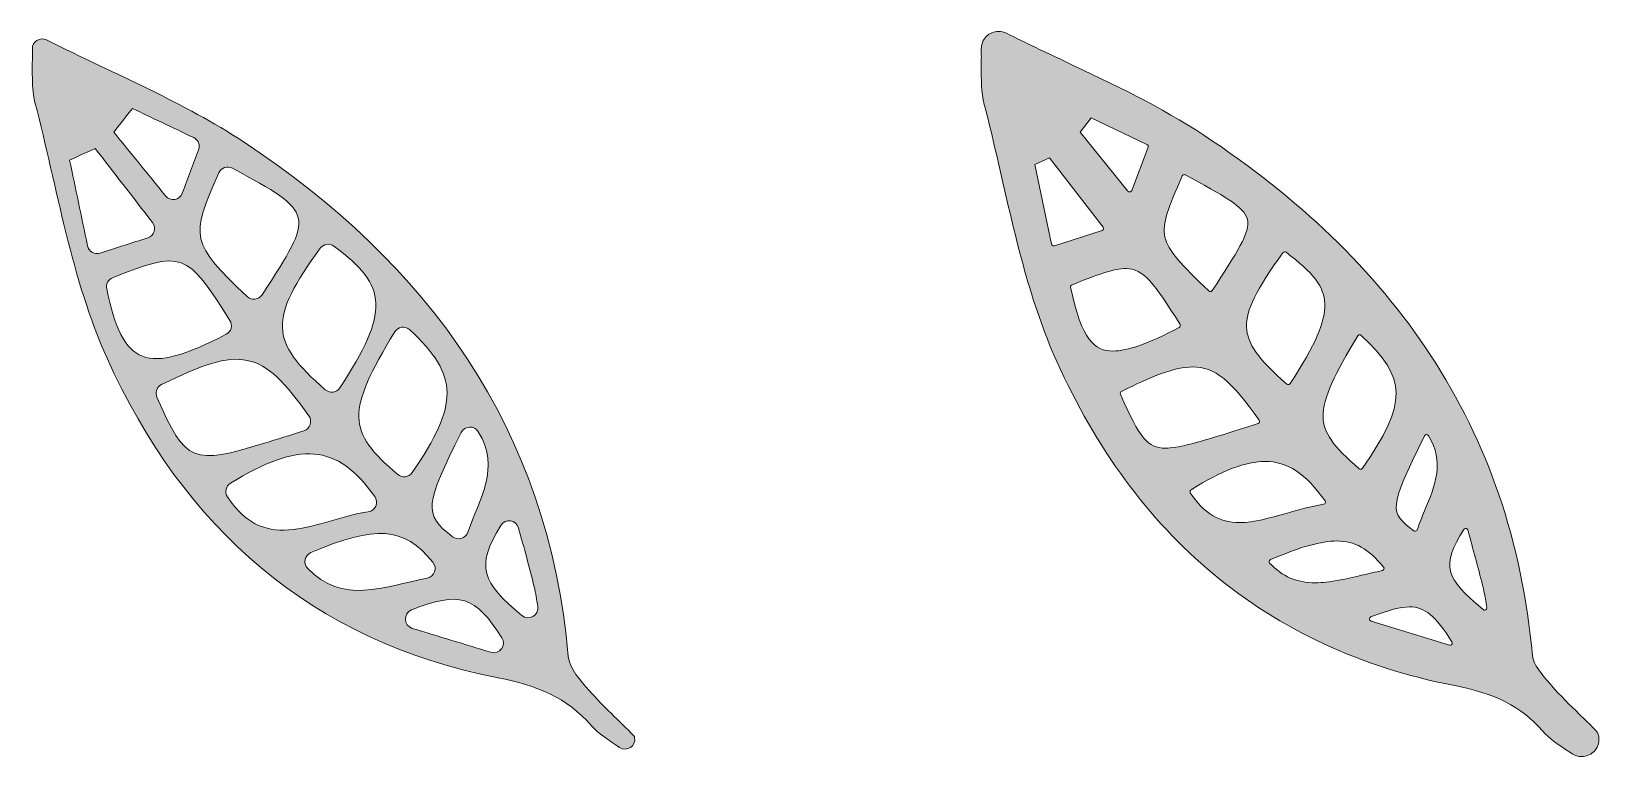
# Model space of a CAD drawing. Header units: inches. Extents: x 792 to 7891, y -1078 to 2748.
# Drawn here: x 2642 to 4707, y -1078 to -122 of the extents above; entities that cross this region are included whole.
import ezdxf

# ---------------------------------------------------------------- set-up
doc = ezdxf.new("R2010")
doc.units = ezdxf.units.IN
doc.header["$MEASUREMENT"] = 0
doc.layers.add('Layer 1', color=7, linetype='Continuous')

# ---------------------------------------------------------------- blocks, each defined once
blk = doc.blocks.new('block 4')
at = {"layer": 'Layer 1', "lineweight": 0}
for points, knots in [([(4706.1, -1050.8), (4705.5, -1047.8), (4704.4, -1045.3), (4702.5, -1043.4), (4695.2, -1035.9), (4687.7, -1028.6), (4680.4, -1021.5), (4668.1, -1009.6), (4655.5, -997.2), (4644.2, -984.3), (4644.2, -984.3), (4642, -981.8), (4642, -981.8), (4632.1, -970.5), (4619.8, -956.4), (4618.8, -944.8), (4612.3, -870.5), (4597.4, -799), (4574.6, -732.4), (4552.4, -667.9), (4522.2, -606.1), (4484.6, -548.8), (4448.3, -493.4), (4404.2, -440.6), (4353.5, -391.8), (4304.7, -344.8), (4248.4, -300.2), (4186.1, -259.1), (4129.6, -221.9), (4068.1, -192.7), (4002.8, -161.8), (3978, -150), (3952.2, -137.8), (3926.1, -124.8), (3922.9, -123.2), (3919.4, -122.4), (3915.9, -122.4), (3909.9, -122.4), (3903.9, -124.8), (3899.6, -129.2), (3895.3, -133.5), (3893, -139.3), (3893, -145.4), (3893.1, -152.5), (3893.1, -158.9), (3893, -165), (3892.9, -187), (3892.8, -202.8), (3896.9, -218.5), (3905.1, -249.9), (3912.5, -282.3), (3919.7, -313.6), (3938.4, -395.5), (3957.8, -480.1), (3992.4, -557), (4043.8, -671.5), (4113, -765.6), (4198, -836.6), (4286.6, -910.6), (4393.2, -960.1), (4514.6, -983.6), (4570, -994.3), (4604, -1011.7), (4632, -1043.6), (4641.5, -1054.3), (4653.2, -1062.1), (4668, -1071.8), (4668, -1071.8), (4671, -1073.8), (4671, -1073.8), (4674.8, -1076.3), (4679.1, -1077.6), (4683.6, -1077.6), (4690.3, -1077.6), (4697, -1074.5), (4701.3, -1069.3), (4705.6, -1064.1), (4707.3, -1057.4), (4706.1, -1050.8)], [0, 0, 0, 0, 1, 1, 1, 2, 2, 2, 3, 3, 3, 4, 4, 4, 5, 5, 5, 6, 6, 6, 7, 7, 7, 8, 8, 8, 9, 9, 9, 10, 10, 10, 11, 11, 11, 12, 12, 12, 13, 13, 13, 14, 14, 14, 15, 15, 15, 16, 16, 16, 17, 17, 17, 18, 18, 18, 19, 19, 19, 20, 20, 20, 21, 21, 21, 22, 22, 22, 23, 23, 23, 24, 24, 24, 25, 25, 25, 26, 26, 26, 26]), ([(4112.7, -274.9), (4112.7, -274.9), (4091.2, -332), (4091.2, -332), (4090.5, -333.7), (4088.9, -333.9), (4088.4, -333.9), (4087.6, -333.9), (4086.8, -333.5), (4086.2, -332.8), (4086.2, -332.8), (4023.1, -255), (4023.1, -255), (4023.1, -255), (4037.8, -236.3), (4037.8, -236.3), (4037.8, -236.3), (4111.2, -271.3), (4111.2, -271.3), (4112.6, -271.9), (4113.2, -273.5), (4112.7, -274.9)], [0, 0, 0, 0, 1, 1, 1, 2, 2, 2, 3, 3, 3, 4, 4, 4, 5, 5, 5, 6, 6, 6, 7, 7, 7, 7]), ([(3982.8, -288.9), (3982.8, -288.9), (4053.4, -380.3), (4053.4, -380.3), (4054.2, -381.4), (4054, -382.4), (4053.8, -382.9), (4053.7, -383.5), (4053.2, -384.4), (4052, -384.8), (4052, -384.8), (3989.3, -404.8), (3989.3, -404.8), (3989, -404.9), (3988.7, -405), (3988.4, -405), (3987.2, -405), (3985.9, -404.2), (3985.6, -402.7), (3985.6, -402.7), (3963.6, -297.7), (3963.6, -297.7), (3963.6, -297.7), (3982.8, -288.9), (3982.8, -288.9)], [0, 0, 0, 0, 1, 1, 1, 2, 2, 2, 3, 3, 3, 4, 4, 4, 5, 5, 5, 6, 6, 6, 7, 7, 7, 8, 8, 8, 8]), ([(4197.2, -463.8), (4196.4, -465), (4195.2, -465.1), (4194.8, -465.1), (4194.3, -465.1), (4193.5, -465), (4192.8, -464.3), (4156.6, -429.8), (4139, -411.5), (4134.9, -393.4), (4130.8, -375.6), (4139.1, -354.2), (4157.7, -312.8), (4158.3, -311.5), (4159.5, -311.1), (4160.3, -311.1), (4160.8, -311.1), (4161.3, -311.2), (4161.7, -311.4), (4211.7, -338.4), (4239.2, -353.3), (4243.4, -369.8), (4247.6, -386.6), (4229.7, -414), (4197.2, -463.8)], [0, 0, 0, 0, 1, 1, 1, 2, 2, 2, 3, 3, 3, 4, 4, 4, 5, 5, 5, 6, 6, 6, 7, 7, 7, 8, 8, 8, 8]), ([(4299.7, -586.3), (4298.9, -587.4), (4297.8, -587.6), (4297.3, -587.6), (4296.8, -587.6), (4296.1, -587.4), (4295.4, -586.9), (4257.5, -553.9), (4243.1, -533.6), (4242.4, -511.7), (4241.6, -489.4), (4254.6, -462.9), (4290.3, -414), (4291.1, -412.9), (4292.2, -412.8), (4292.6, -412.8), (4293.2, -412.8), (4293.8, -413), (4294.3, -413.4), (4330.2, -439.7), (4344.5, -458.7), (4345.5, -481.2), (4346.4, -504.5), (4333.2, -535), (4299.7, -586.3)], [0, 0, 0, 0, 1, 1, 1, 2, 2, 2, 3, 3, 3, 4, 4, 4, 5, 5, 5, 6, 6, 6, 7, 7, 7, 8, 8, 8, 8]), ([(4012.5, -456.2), (4045.2, -443.2), (4067.8, -434.7), (4083.6, -434.7), (4106.3, -434.7), (4120.4, -453.8), (4154.8, -508.4), (4155.4, -509.3), (4155.2, -510.2), (4155.1, -510.7), (4155, -511.2), (4154.6, -512), (4153.7, -512.5), (4112.4, -533.9), (4085.4, -543.4), (4066.3, -543.4), (4042.6, -543.4), (4025, -529.4), (4010.7, -459.4), (4010.5, -458.1), (4011.2, -456.8), (4012.5, -456.2)], [0, 0, 0, 0, 1, 1, 1, 2, 2, 2, 3, 3, 3, 4, 4, 4, 5, 5, 5, 6, 6, 6, 7, 7, 7, 7]), ([(4388.8, -523.4), (4389.6, -522.1), (4390.8, -522), (4391.3, -522), (4391.8, -522), (4392.6, -522.1), (4393.2, -522.8), (4454, -579), (4454.4, -611.7), (4395, -697.8), (4394.2, -698.9), (4393.1, -699), (4392.6, -699), (4392.1, -699), (4391.4, -698.9), (4390.7, -698.4), (4356, -668.8), (4343.5, -650.9), (4343.1, -630), (4342.6, -605.2), (4359.5, -572.1), (4388.8, -523.4)], [0, 0, 0, 0, 1, 1, 1, 2, 2, 2, 3, 3, 3, 4, 4, 4, 5, 5, 5, 6, 6, 6, 7, 7, 7, 7]), ([(4077.7, -596.5), (4116.7, -577.2), (4147.6, -564.3), (4171.7, -564.3), (4200.2, -564.3), (4222.2, -582), (4259.1, -634.5), (4259.8, -635.6), (4259.6, -636.6), (4259.5, -637.1), (4259.3, -637.6), (4258.8, -638.5), (4257.6, -638.9), (4257.6, -638.9), (4249.7, -641.5), (4249.7, -641.5), (4233.8, -646.6), (4220, -651), (4205.9, -655.3), (4190.9, -659.8), (4177.4, -663.8), (4165.6, -666.7), (4153.7, -669.5), (4143.6, -671.3), (4135.4, -671.3), (4112.2, -671.3), (4101.7, -658.7), (4076.3, -600.2), (4075.7, -598.8), (4076.3, -597.2), (4077.7, -596.5)], [0, 0, 0, 0, 1, 1, 1, 2, 2, 2, 3, 3, 3, 4, 4, 4, 5, 5, 5, 6, 6, 6, 7, 7, 7, 8, 8, 8, 9, 9, 9, 10, 10, 10, 10]), ([(4467, -778.8), (4466.7, -779.5), (4466.3, -780), (4465.8, -780.3), (4465.3, -780.6), (4464.7, -780.7), (4464.2, -780.7), (4463.6, -780.7), (4463.1, -780.5), (4462.5, -780.1), (4431.3, -755.8), (4428, -753.3), (4476.8, -655.1), (4477.5, -653.7), (4478.7, -653.5), (4479.4, -653.5), (4480.1, -653.5), (4481.1, -653.8), (4481.9, -654.9), (4503.4, -689.5), (4491, -719.3), (4476.8, -753.9), (4473.4, -761.9), (4470, -770.3), (4467, -778.8)], [0, 0, 0, 0, 1, 1, 1, 2, 2, 2, 3, 3, 3, 4, 4, 4, 5, 5, 5, 6, 6, 6, 7, 7, 7, 8, 8, 8, 8]), ([(4167.9, -727.9), (4168, -727.5), (4168.3, -726.6), (4169.3, -726.1), (4210.5, -700.6), (4241.5, -688.8), (4266.8, -688.8), (4296.1, -688.8), (4320.5, -704.8), (4345.7, -740.9), (4346.5, -742), (4346.2, -743.1), (4346, -743.6), (4345.7, -744.3), (4345.1, -745.1), (4343.9, -745.3), (4327, -747.8), (4310.4, -752.6), (4294.4, -757.2), (4272.7, -763.4), (4252.3, -769.3), (4233.2, -769.3), (4206.2, -769.3), (4186.2, -757.2), (4168.3, -730), (4167.8, -729.2), (4167.8, -728.5), (4167.9, -727.9)], [0, 0, 0, 0, 1, 1, 1, 2, 2, 2, 3, 3, 3, 4, 4, 4, 5, 5, 5, 6, 6, 6, 7, 7, 7, 8, 8, 8, 9, 9, 9, 9]), ([(4558.2, -883.6), (4557.6, -884.2), (4556.7, -884.7), (4555.8, -884.7), (4555.2, -884.7), (4554.7, -884.4), (4554.1, -884), (4502.9, -842), (4499, -826.2), (4528.5, -778.4), (4528.7, -778.1), (4529.3, -777), (4530.9, -777), (4531.5, -777), (4533.1, -777.2), (4533.7, -779.1), (4533.7, -779.1), (4535, -784), (4535, -784), (4541.9, -808.9), (4548.4, -832.4), (4554.2, -856.3), (4556.3, -864.9), (4557.7, -873.8), (4558.8, -881.3), (4558.9, -882.2), (4558.7, -883), (4558.2, -883.6)], [0, 0, 0, 0, 1, 1, 1, 2, 2, 2, 3, 3, 3, 4, 4, 4, 5, 5, 5, 6, 6, 6, 7, 7, 7, 8, 8, 8, 9, 9, 9, 9]), ([(4272, -820.2), (4272.1, -819.6), (4272.5, -818.6), (4273.7, -818.1), (4314.6, -800.9), (4340.8, -793.6), (4361.4, -793.6), (4384.9, -793.6), (4402.7, -803.6), (4422.9, -828), (4423.7, -829), (4423.6, -830), (4423.3, -830.7), (4423.1, -831.3), (4422.6, -832.3), (4421.2, -832.6), (4411.8, -834.4), (4402.5, -836.6), (4393.5, -838.8), (4382.8, -841.3), (4372.3, -843.8), (4362.2, -845.6), (4352.1, -847.5), (4342.3, -848.7), (4332.8, -848.7), (4308.3, -848.7), (4289.7, -840.6), (4272.7, -822.7), (4271.9, -821.8), (4271.9, -820.8), (4272, -820.2)], [0, 0, 0, 0, 1, 1, 1, 2, 2, 2, 3, 3, 3, 4, 4, 4, 5, 5, 5, 6, 6, 6, 7, 7, 7, 8, 8, 8, 9, 9, 9, 10, 10, 10, 10]), ([(4509.7, -930.7), (4509.7, -930.7), (4406.4, -899.1), (4406.4, -899.1), (4404.8, -898.6), (4404.4, -897.4), (4404.3, -896.5), (4404.3, -895.5), (4404.6, -894.3), (4406.2, -893.7), (4429.4, -884.5), (4445.1, -880.4), (4457.1, -880.4), (4477, -880.4), (4491.1, -892), (4512.9, -926.4), (4513.1, -926.7), (4513.8, -927.8), (4513, -929.2), (4512.6, -930), (4511.8, -930.8), (4510.6, -930.8), (4510.3, -930.8), (4510, -930.8), (4509.7, -930.7)], [0, 0, 0, 0, 1, 1, 1, 2, 2, 2, 3, 3, 3, 4, 4, 4, 5, 5, 5, 6, 6, 6, 7, 7, 7, 8, 8, 8, 8])]:
    blk.add_open_spline(points, degree=3, knots=knots, dxfattribs=at)
blk = doc.blocks.new('block 5')
at = {"layer": 'Layer 1', "lineweight": 0}
for points, knots in [([(3436.5, -1052.6), (3436.3, -1051.5), (3436, -1050.9), (3435.6, -1050.4), (3416.2, -1030.4), (3395.2, -1011.8), (3376.9, -990.9), (3365.3, -977.6), (3350.4, -961.5), (3349.1, -945.7), (3322.9, -645.6), (3164.3, -428), (2920.8, -267.5), (2843.5, -216.5), (2756.3, -180.6), (2661.9, -133.7), (2653.3, -129.5), (2643.2, -135.8), (2643.3, -145.4), (2643.5, -177.2), (2642, -197.4), (2646.8, -216), (2676.2, -329.1), (2694.4, -447.6), (2741.7, -552.9), (2841.7, -775.3), (3011.2, -926.3), (3256.8, -973.8), (3307.3, -983.6), (3346.6, -999.2), (3379.8, -1037), (3388.9, -1047.4), (3401.1, -1055.2), (3416.7, -1065.5), (3426.1, -1071.7), (3438.6, -1063.7), (3436.5, -1052.6)], [0, 0, 0, 0, 1, 1, 1, 2, 2, 2, 3, 3, 3, 4, 4, 4, 5, 5, 5, 6, 6, 6, 7, 7, 7, 8, 8, 8, 9, 9, 9, 10, 10, 10, 11, 11, 11, 12, 12, 12, 12]), ([(2775.1, -223.9), (2800.7, -236.1), (2827.2, -248.7), (2855.8, -262.3), (2861.8, -265.2), (2864.7, -272.2), (2862.3, -278.5), (2855.2, -297.4), (2848.6, -314.7), (2840.8, -335.6), (2837.3, -344.8), (2825, -346.8), (2818.7, -339.1), (2794.7, -309.5), (2772.3, -281.9), (2750.5, -255.1), (2763.9, -238.1), (2761.7, -240.9), (2775.1, -223.9)], [0, 0, 0, 0, 1, 1, 1, 2, 2, 2, 3, 3, 3, 4, 4, 4, 5, 5, 5, 6, 6, 6, 6]), ([(2716, -404.7), (2707.9, -365.9), (2700.1, -328.7), (2692.4, -292), (2710.7, -283.5), (2707.7, -284.9), (2726.1, -276.5), (2750.3, -307.8), (2775.1, -339.9), (2801.5, -374.2), (2807, -381.3), (2803.8, -391.7), (2795.3, -394.4), (2774.2, -401.1), (2754.7, -407.3), (2732.5, -414.4), (2725.3, -416.7), (2717.6, -412.2), (2716, -404.7)], [0, 0, 0, 0, 1, 1, 1, 2, 2, 2, 3, 3, 3, 4, 4, 4, 5, 5, 5, 6, 6, 6, 6]), ([(2888.8, -308.7), (2891.9, -301.9), (2900.1, -299.1), (2906.7, -302.6), (3015.9, -361.7), (3015.8, -362), (2945.8, -469.3), (2941.4, -476), (2932, -477.1), (2926.1, -471.6), (2852.1, -401), (2850.6, -393.9), (2888.8, -308.7)], [0, 0, 0, 0, 1, 1, 1, 2, 2, 2, 3, 3, 3, 4, 4, 4, 4]), ([(2741.2, -461.5), (2739.9, -455.4), (2743.3, -449.3), (2749, -447), (2840.6, -410.5), (2846.2, -412.1), (2903.5, -503.1), (2907.5, -509.5), (2905.2, -517.9), (2898.5, -521.4), (2793.2, -575.9), (2762.2, -563.9), (2741.2, -461.5)], [0, 0, 0, 0, 1, 1, 1, 2, 2, 2, 3, 3, 3, 4, 4, 4, 4]), ([(3040.5, -405.3), (3112.2, -457.9), (3113.4, -491.9), (3048.3, -591.7), (3044.1, -598.3), (3035, -599.5), (3029.1, -594.4), (2955.2, -530.3), (2954.6, -501.1), (3022.4, -408.1), (3026.6, -402.4), (3034.7, -401.1), (3040.5, -405.3)], [0, 0, 0, 0, 1, 1, 1, 2, 2, 2, 3, 3, 3, 4, 4, 4, 4]), ([(3120.5, -518.2), (3124.7, -511.2), (3134.3, -509.9), (3140.3, -515.4), (3205.2, -575.5), (3205.4, -613.7), (3143.4, -703.5), (3139.1, -709.8), (3130.3, -710.9), (3124.5, -706), (3057, -648.6), (3056.9, -624), (3120.5, -518.2)], [0, 0, 0, 0, 1, 1, 1, 2, 2, 2, 3, 3, 3, 4, 4, 4, 4]), ([(2807.4, -604.2), (2804.7, -597.9), (2807.4, -590.6), (2813.5, -587.6), (2917.8, -535.9), (2945.6, -540.6), (3007.5, -628.8), (3012.5, -635.9), (3009.2, -645.8), (3000.9, -648.4), (2982, -654.5), (2965.6, -659.8), (2949.1, -664.8), (2854.9, -693.3), (2845.4, -691.6), (2807.4, -604.2)], [0, 0, 0, 0, 1, 1, 1, 2, 2, 2, 3, 3, 3, 4, 4, 4, 5, 5, 5, 5]), ([(3230.6, -649.7), (3260.4, -697.6), (3232, -738.6), (3216.7, -782.1), (3213.8, -790.4), (3203.6, -793.4), (3196.7, -788), (3157.9, -757.9), (3160.5, -746.4), (3208.1, -650.6), (3212.6, -641.6), (3225.3, -641.1), (3230.6, -649.7)], [0, 0, 0, 0, 1, 1, 1, 2, 2, 2, 3, 3, 3, 4, 4, 4, 4]), ([(2900.2, -735.5), (2896.2, -729.5), (2898.1, -721.4), (2904.3, -717.6), (2994.1, -662.1), (3044.7, -664.6), (3094.2, -735.1), (3099.6, -742.9), (3095, -753.8), (3085.6, -755.2), (3018.1, -765.3), (2951.6, -813.7), (2900.2, -735.5)], [0, 0, 0, 0, 1, 1, 1, 2, 2, 2, 3, 3, 3, 4, 4, 4, 4]), ([(3288, -891.7), (3235, -848.2), (3226.8, -827.3), (3260.2, -773.2), (3266.1, -763.6), (3280.6, -765.6), (3283.6, -776.5), (3290.9, -803), (3298, -828.4), (3304.2, -853.9), (3306.2, -862.3), (3307.6, -870.9), (3308.9, -879.9), (3310.5, -891.5), (3297.1, -899.1), (3288, -891.7)], [0, 0, 0, 0, 1, 1, 1, 2, 2, 2, 3, 3, 3, 4, 4, 4, 5, 5, 5, 5]), ([(3005.7, -829.6), (2999.5, -823.1), (3001.8, -812.4), (3010.1, -808.9), (3096, -772.8), (3131.4, -773.9), (3170.8, -821.6), (3177, -829.1), (3172.9, -840.5), (3163.4, -842.4), (3105.1, -854.1), (3051.6, -877.9), (3005.7, -829.6)], [0, 0, 0, 0, 1, 1, 1, 2, 2, 2, 3, 3, 3, 4, 4, 4, 4]), ([(3247, -940.2), (3211.9, -929.5), (3179.3, -919.5), (3143.7, -908.7), (3132.1, -905.1), (3131.4, -888.9), (3142.7, -884.4), (3205.9, -859.3), (3226.6, -865.8), (3261.6, -921), (3268, -931.1), (3258.4, -943.7), (3247, -940.2)], [0, 0, 0, 0, 1, 1, 1, 2, 2, 2, 3, 3, 3, 4, 4, 4, 4])]:
    blk.add_open_spline(points, degree=3, knots=knots, dxfattribs=at)

msp = doc.modelspace()

# ---------------------------------------------------------------- hatches: boundary and pattern name
at = {"layer": 'Layer 1', "true_color": 0xad1b2d}
h = msp.add_hatch(color=244, dxfattribs=at)
h.dxf.hatch_style = 2
edge = h.paths.add_edge_path()
edge.add_spline(control_points=[(4706.1, -1050.8), (4705.5, -1047.8), (4704.4, -1045.3), (4702.5, -1043.4), (4695.2, -1035.9), (4687.7, -1028.6), (4680.4, -1021.5), (4668.1, -1009.6), (4655.5, -997.2), (4644.2, -984.3), (4644.2, -984.3), (4642, -981.8), (4642, -981.8), (4632.1, -970.5), (4619.8, -956.4), (4618.8, -944.8), (4612.3, -870.5), (4597.4, -799), (4574.6, -732.4), (4552.4, -667.9), (4522.2, -606.1), (4484.6, -548.8), (4448.3, -493.4), (4404.2, -440.6), (4353.5, -391.8), (4304.7, -344.8), (4248.4, -300.2), (4186.1, -259.1), (4129.6, -221.9), (4068.1, -192.7), (4002.8, -161.8), (3978, -150), (3952.2, -137.8), (3926.1, -124.8), (3922.9, -123.2), (3919.4, -122.4), (3915.9, -122.4), (3909.9, -122.4), (3903.9, -124.8), (3899.6, -129.2), (3895.3, -133.5), (3893, -139.3), (3893, -145.4), (3893.1, -152.5), (3893.1, -158.9), (3893, -165), (3892.9, -187), (3892.8, -202.8), (3896.9, -218.5), (3905.1, -249.9), (3912.5, -282.3), (3919.7, -313.6), (3938.4, -395.5), (3957.8, -480.1), (3992.4, -557), (4043.8, -671.5), (4113, -765.6), (4198, -836.6), (4286.6, -910.6), (4393.2, -960.1), (4514.6, -983.6), (4570, -994.3), (4604, -1011.7), (4632, -1043.6), (4641.5, -1054.3), (4653.2, -1062.1), (4668, -1071.8), (4668, -1071.8), (4671, -1073.8), (4671, -1073.8), (4674.8, -1076.3), (4679.1, -1077.6), (4683.6, -1077.6), (4690.3, -1077.6), (4697, -1074.5), (4701.3, -1069.3), (4705.6, -1064.1), (4707.3, -1057.4), (4706.1, -1050.8)], knot_values=[0, 0, 0, 0, 1, 1, 1, 2, 2, 2, 3, 3, 3, 4, 4, 4, 5, 5, 5, 6, 6, 6, 7, 7, 7, 8, 8, 8, 9, 9, 9, 10, 10, 10, 11, 11, 11, 12, 12, 12, 13, 13, 13, 14, 14, 14, 15, 15, 15, 16, 16, 16, 17, 17, 17, 18, 18, 18, 19, 19, 19, 20, 20, 20, 21, 21, 21, 22, 22, 22, 23, 23, 23, 24, 24, 24, 25, 25, 25, 26, 26, 26, 26], degree=3, periodic=1)
edge = h.paths.add_edge_path()
edge.add_spline(control_points=[(4558.2, -883.6), (4557.6, -884.2), (4556.7, -884.7), (4555.8, -884.7), (4555.2, -884.7), (4554.7, -884.4), (4554.1, -884), (4502.9, -842), (4499, -826.2), (4528.5, -778.4), (4528.7, -778.1), (4529.3, -777), (4530.9, -777), (4531.5, -777), (4533.1, -777.2), (4533.7, -779.1), (4533.7, -779.1), (4535, -784), (4535, -784), (4541.9, -808.9), (4548.4, -832.4), (4554.2, -856.3), (4556.3, -864.9), (4557.7, -873.8), (4558.8, -881.3), (4558.9, -882.2), (4558.7, -883), (4558.2, -883.6)], knot_values=[0, 0, 0, 0, 1, 1, 1, 2, 2, 2, 3, 3, 3, 4, 4, 4, 5, 5, 5, 6, 6, 6, 7, 7, 7, 8, 8, 8, 9, 9, 9, 9], degree=3, periodic=1)
edge = h.paths.add_edge_path()
edge.add_spline(control_points=[(4077.7, -596.5), (4116.7, -577.2), (4147.6, -564.3), (4171.7, -564.3), (4200.2, -564.3), (4222.2, -582), (4259.1, -634.5), (4259.8, -635.6), (4259.6, -636.6), (4259.5, -637.1), (4259.3, -637.6), (4258.8, -638.5), (4257.6, -638.9), (4257.6, -638.9), (4249.7, -641.5), (4249.7, -641.5), (4233.8, -646.6), (4220, -651), (4205.9, -655.3), (4190.9, -659.8), (4177.4, -663.8), (4165.6, -666.7), (4153.7, -669.5), (4143.6, -671.3), (4135.4, -671.3), (4112.2, -671.3), (4101.7, -658.7), (4076.3, -600.2), (4075.7, -598.8), (4076.3, -597.2), (4077.7, -596.5)], knot_values=[0, 0, 0, 0, 1, 1, 1, 2, 2, 2, 3, 3, 3, 4, 4, 4, 5, 5, 5, 6, 6, 6, 7, 7, 7, 8, 8, 8, 9, 9, 9, 10, 10, 10, 10], degree=3, periodic=1)
edge = h.paths.add_edge_path()
edge.add_spline(control_points=[(4167.9, -727.9), (4168, -727.5), (4168.3, -726.6), (4169.3, -726.1), (4210.5, -700.6), (4241.5, -688.8), (4266.8, -688.8), (4296.1, -688.8), (4320.5, -704.8), (4345.7, -740.9), (4346.5, -742), (4346.2, -743.1), (4346, -743.6), (4345.7, -744.3), (4345.1, -745.1), (4343.9, -745.3), (4327, -747.8), (4310.4, -752.6), (4294.4, -757.2), (4272.7, -763.4), (4252.3, -769.3), (4233.2, -769.3), (4206.2, -769.3), (4186.2, -757.2), (4168.3, -730), (4167.8, -729.2), (4167.8, -728.5), (4167.9, -727.9)], knot_values=[0, 0, 0, 0, 1, 1, 1, 2, 2, 2, 3, 3, 3, 4, 4, 4, 5, 5, 5, 6, 6, 6, 7, 7, 7, 8, 8, 8, 9, 9, 9, 9], degree=3, periodic=1)
edge = h.paths.add_edge_path()
edge.add_spline(control_points=[(4467, -778.8), (4466.7, -779.5), (4466.3, -780), (4465.8, -780.3), (4465.3, -780.6), (4464.7, -780.7), (4464.2, -780.7), (4463.6, -780.7), (4463.1, -780.5), (4462.5, -780.1), (4431.3, -755.8), (4428, -753.3), (4476.8, -655.1), (4477.5, -653.7), (4478.7, -653.5), (4479.4, -653.5), (4480.1, -653.5), (4481.1, -653.8), (4481.9, -654.9), (4503.4, -689.5), (4491, -719.3), (4476.8, -753.9), (4473.4, -761.9), (4470, -770.3), (4467, -778.8)], knot_values=[0, 0, 0, 0, 1, 1, 1, 2, 2, 2, 3, 3, 3, 4, 4, 4, 5, 5, 5, 6, 6, 6, 7, 7, 7, 8, 8, 8, 8], degree=3, periodic=1)
edge = h.paths.add_edge_path()
edge.add_spline(control_points=[(4272, -820.2), (4272.1, -819.6), (4272.5, -818.6), (4273.7, -818.1), (4314.6, -800.9), (4340.8, -793.6), (4361.4, -793.6), (4384.9, -793.6), (4402.7, -803.6), (4422.9, -828), (4423.7, -829), (4423.6, -830), (4423.3, -830.7), (4423.1, -831.3), (4422.6, -832.3), (4421.2, -832.6), (4411.8, -834.4), (4402.5, -836.6), (4393.5, -838.8), (4382.8, -841.3), (4372.3, -843.8), (4362.2, -845.6), (4352.1, -847.5), (4342.3, -848.7), (4332.8, -848.7), (4308.3, -848.7), (4289.7, -840.6), (4272.7, -822.7), (4271.9, -821.8), (4271.9, -820.8), (4272, -820.2)], knot_values=[0, 0, 0, 0, 1, 1, 1, 2, 2, 2, 3, 3, 3, 4, 4, 4, 5, 5, 5, 6, 6, 6, 7, 7, 7, 8, 8, 8, 9, 9, 9, 10, 10, 10, 10], degree=3, periodic=1)
edge = h.paths.add_edge_path()
edge.add_spline(control_points=[(4388.8, -523.4), (4389.6, -522.1), (4390.8, -522), (4391.3, -522), (4391.8, -522), (4392.6, -522.1), (4393.2, -522.8), (4454, -579), (4454.4, -611.7), (4395, -697.8), (4394.2, -698.9), (4393.1, -699), (4392.6, -699), (4392.1, -699), (4391.4, -698.9), (4390.7, -698.4), (4356, -668.8), (4343.5, -650.9), (4343.1, -630), (4342.6, -605.2), (4359.5, -572.1), (4388.8, -523.4)], knot_values=[0, 0, 0, 0, 1, 1, 1, 2, 2, 2, 3, 3, 3, 4, 4, 4, 5, 5, 5, 6, 6, 6, 7, 7, 7, 7], degree=3, periodic=1)
edge = h.paths.add_edge_path()
edge.add_spline(control_points=[(4299.7, -586.3), (4298.9, -587.4), (4297.8, -587.6), (4297.3, -587.6), (4296.8, -587.6), (4296.1, -587.4), (4295.4, -586.9), (4257.5, -553.9), (4243.1, -533.6), (4242.4, -511.7), (4241.6, -489.4), (4254.6, -462.9), (4290.3, -414), (4291.1, -412.9), (4292.2, -412.8), (4292.6, -412.8), (4293.2, -412.8), (4293.8, -413), (4294.3, -413.4), (4330.2, -439.7), (4344.5, -458.7), (4345.5, -481.2), (4346.4, -504.5), (4333.2, -535), (4299.7, -586.3)], knot_values=[0, 0, 0, 0, 1, 1, 1, 2, 2, 2, 3, 3, 3, 4, 4, 4, 5, 5, 5, 6, 6, 6, 7, 7, 7, 8, 8, 8, 8], degree=3, periodic=1)
edge = h.paths.add_edge_path()
edge.add_spline(control_points=[(4197.2, -463.8), (4196.4, -465), (4195.2, -465.1), (4194.8, -465.1), (4194.3, -465.1), (4193.5, -465), (4192.8, -464.3), (4156.6, -429.8), (4139, -411.5), (4134.9, -393.4), (4130.8, -375.6), (4139.1, -354.2), (4157.7, -312.8), (4158.3, -311.5), (4159.5, -311.1), (4160.3, -311.1), (4160.8, -311.1), (4161.3, -311.2), (4161.7, -311.4), (4211.7, -338.4), (4239.2, -353.3), (4243.4, -369.8), (4247.6, -386.6), (4229.7, -414), (4197.2, -463.8)], knot_values=[0, 0, 0, 0, 1, 1, 1, 2, 2, 2, 3, 3, 3, 4, 4, 4, 5, 5, 5, 6, 6, 6, 7, 7, 7, 8, 8, 8, 8], degree=3, periodic=1)
edge = h.paths.add_edge_path()
edge.add_spline(control_points=[(4112.7, -274.9), (4112.7, -274.9), (4091.2, -332), (4091.2, -332), (4090.5, -333.7), (4088.9, -333.9), (4088.4, -333.9), (4087.6, -333.9), (4086.8, -333.5), (4086.2, -332.8), (4086.2, -332.8), (4023.1, -255), (4023.1, -255), (4023.1, -255), (4037.8, -236.3), (4037.8, -236.3), (4037.8, -236.3), (4111.2, -271.3), (4111.2, -271.3), (4112.6, -271.9), (4113.2, -273.5), (4112.7, -274.9)], knot_values=[0, 0, 0, 0, 1, 1, 1, 2, 2, 2, 3, 3, 3, 4, 4, 4, 5, 5, 5, 6, 6, 6, 7, 7, 7, 7], degree=3, periodic=1)
edge = h.paths.add_edge_path()
edge.add_spline(control_points=[(3982.8, -288.9), (3982.8, -288.9), (4053.4, -380.3), (4053.4, -380.3), (4054.2, -381.4), (4054, -382.4), (4053.8, -382.9), (4053.7, -383.5), (4053.2, -384.4), (4052, -384.8), (4052, -384.8), (3989.3, -404.8), (3989.3, -404.8), (3989, -404.9), (3988.7, -405), (3988.4, -405), (3987.2, -405), (3985.9, -404.2), (3985.6, -402.7), (3985.6, -402.7), (3963.6, -297.7), (3963.6, -297.7), (3963.6, -297.7), (3982.8, -288.9), (3982.8, -288.9)], knot_values=[0, 0, 0, 0, 1, 1, 1, 2, 2, 2, 3, 3, 3, 4, 4, 4, 5, 5, 5, 6, 6, 6, 7, 7, 7, 8, 8, 8, 8], degree=3, periodic=1)
edge = h.paths.add_edge_path()
edge.add_spline(control_points=[(4012.5, -456.2), (4045.2, -443.2), (4067.8, -434.7), (4083.6, -434.7), (4106.3, -434.7), (4120.4, -453.8), (4154.8, -508.4), (4155.4, -509.3), (4155.2, -510.2), (4155.1, -510.7), (4155, -511.2), (4154.6, -512), (4153.7, -512.5), (4112.4, -533.9), (4085.4, -543.4), (4066.3, -543.4), (4042.6, -543.4), (4025, -529.4), (4010.7, -459.4), (4010.5, -458.1), (4011.2, -456.8), (4012.5, -456.2)], knot_values=[0, 0, 0, 0, 1, 1, 1, 2, 2, 2, 3, 3, 3, 4, 4, 4, 5, 5, 5, 6, 6, 6, 7, 7, 7, 7], degree=3, periodic=1)
edge = h.paths.add_edge_path()
edge.add_spline(control_points=[(4509.7, -930.7), (4509.7, -930.7), (4406.4, -899.1), (4406.4, -899.1), (4404.8, -898.6), (4404.4, -897.4), (4404.3, -896.5), (4404.3, -895.5), (4404.6, -894.3), (4406.2, -893.7), (4429.4, -884.5), (4445.1, -880.4), (4457.1, -880.4), (4477, -880.4), (4491.1, -892), (4512.9, -926.4), (4513.1, -926.7), (4513.8, -927.8), (4513, -929.2), (4512.6, -930), (4511.8, -930.8), (4510.6, -930.8), (4510.3, -930.8), (4510, -930.8), (4509.7, -930.7)], knot_values=[0, 0, 0, 0, 1, 1, 1, 2, 2, 2, 3, 3, 3, 4, 4, 4, 5, 5, 5, 6, 6, 6, 7, 7, 7, 8, 8, 8, 8], degree=3, periodic=1)
at = {"layer": 'Layer 1', "true_color": 0x5c7031}
h = msp.add_hatch(color=77, dxfattribs=at)
h.dxf.hatch_style = 2
edge = h.paths.add_edge_path()
edge.add_spline(control_points=[(3436.5, -1052.6), (3436.3, -1051.5), (3436, -1050.9), (3435.6, -1050.4), (3416.2, -1030.4), (3395.2, -1011.8), (3376.9, -990.9), (3365.3, -977.6), (3350.4, -961.5), (3349.1, -945.7), (3322.9, -645.6), (3164.3, -428), (2920.8, -267.5), (2843.5, -216.5), (2756.3, -180.6), (2661.9, -133.7), (2653.3, -129.5), (2643.2, -135.8), (2643.3, -145.4), (2643.5, -177.2), (2642, -197.4), (2646.8, -216), (2676.2, -329.1), (2694.4, -447.6), (2741.7, -552.9), (2841.7, -775.3), (3011.2, -926.3), (3256.8, -973.8), (3307.3, -983.6), (3346.6, -999.2), (3379.8, -1037), (3388.9, -1047.4), (3401.1, -1055.2), (3416.7, -1065.5), (3426.1, -1071.7), (3438.6, -1063.7), (3436.5, -1052.6)], knot_values=[0, 0, 0, 0, 1, 1, 1, 2, 2, 2, 3, 3, 3, 4, 4, 4, 5, 5, 5, 6, 6, 6, 7, 7, 7, 8, 8, 8, 9, 9, 9, 10, 10, 10, 11, 11, 11, 12, 12, 12, 12], degree=3, periodic=1)
edge = h.paths.add_edge_path()
edge.add_spline(control_points=[(3230.6, -649.7), (3260.4, -697.6), (3232, -738.6), (3216.7, -782.1), (3213.8, -790.4), (3203.6, -793.4), (3196.7, -788), (3157.9, -757.9), (3160.5, -746.4), (3208.1, -650.6), (3212.6, -641.6), (3225.3, -641.1), (3230.6, -649.7)], knot_values=[0, 0, 0, 0, 1, 1, 1, 2, 2, 2, 3, 3, 3, 4, 4, 4, 4], degree=3, periodic=1)
edge = h.paths.add_edge_path()
edge.add_spline(control_points=[(3120.5, -518.2), (3124.7, -511.2), (3134.3, -509.9), (3140.3, -515.4), (3205.2, -575.5), (3205.4, -613.7), (3143.4, -703.5), (3139.1, -709.8), (3130.3, -710.9), (3124.5, -706), (3057, -648.6), (3056.9, -624), (3120.5, -518.2)], knot_values=[0, 0, 0, 0, 1, 1, 1, 2, 2, 2, 3, 3, 3, 4, 4, 4, 4], degree=3, periodic=1)
edge = h.paths.add_edge_path()
edge.add_spline(control_points=[(3040.5, -405.3), (3112.2, -457.9), (3113.4, -491.9), (3048.3, -591.7), (3044.1, -598.3), (3035, -599.5), (3029.1, -594.4), (2955.2, -530.3), (2954.6, -501.1), (3022.4, -408.1), (3026.6, -402.4), (3034.7, -401.1), (3040.5, -405.3)], knot_values=[0, 0, 0, 0, 1, 1, 1, 2, 2, 2, 3, 3, 3, 4, 4, 4, 4], degree=3, periodic=1)
edge = h.paths.add_edge_path()
edge.add_spline(control_points=[(2888.8, -308.7), (2891.9, -301.9), (2900.1, -299.1), (2906.7, -302.6), (3015.9, -361.7), (3015.8, -362), (2945.8, -469.3), (2941.4, -476), (2932, -477.1), (2926.1, -471.6), (2852.1, -401), (2850.6, -393.9), (2888.8, -308.7)], knot_values=[0, 0, 0, 0, 1, 1, 1, 2, 2, 2, 3, 3, 3, 4, 4, 4, 4], degree=3, periodic=1)
edge = h.paths.add_edge_path()
edge.add_spline(control_points=[(2775.1, -223.9), (2800.7, -236.1), (2827.2, -248.7), (2855.8, -262.3), (2861.8, -265.2), (2864.7, -272.2), (2862.3, -278.5), (2855.2, -297.4), (2848.6, -314.7), (2840.8, -335.6), (2837.3, -344.8), (2825, -346.8), (2818.7, -339.1), (2794.7, -309.5), (2772.3, -281.9), (2750.5, -255.1), (2763.9, -238.1), (2761.7, -240.9), (2775.1, -223.9)], knot_values=[0, 0, 0, 0, 1, 1, 1, 2, 2, 2, 3, 3, 3, 4, 4, 4, 5, 5, 5, 6, 6, 6, 6], degree=3, periodic=1)
edge = h.paths.add_edge_path()
edge.add_spline(control_points=[(2716, -404.7), (2707.9, -365.9), (2700.1, -328.7), (2692.4, -292), (2710.7, -283.5), (2707.7, -284.9), (2726.1, -276.5), (2750.3, -307.8), (2775.1, -339.9), (2801.5, -374.2), (2807, -381.3), (2803.8, -391.7), (2795.3, -394.4), (2774.2, -401.1), (2754.7, -407.3), (2732.5, -414.4), (2725.3, -416.7), (2717.6, -412.2), (2716, -404.7)], knot_values=[0, 0, 0, 0, 1, 1, 1, 2, 2, 2, 3, 3, 3, 4, 4, 4, 5, 5, 5, 6, 6, 6, 6], degree=3, periodic=1)
edge = h.paths.add_edge_path()
edge.add_spline(control_points=[(2741.2, -461.5), (2739.9, -455.4), (2743.3, -449.3), (2749, -447), (2840.6, -410.5), (2846.2, -412.1), (2903.5, -503.1), (2907.5, -509.5), (2905.2, -517.9), (2898.5, -521.4), (2793.2, -575.9), (2762.2, -563.9), (2741.2, -461.5)], knot_values=[0, 0, 0, 0, 1, 1, 1, 2, 2, 2, 3, 3, 3, 4, 4, 4, 4], degree=3, periodic=1)
edge = h.paths.add_edge_path()
edge.add_spline(control_points=[(2807.4, -604.2), (2804.7, -597.9), (2807.4, -590.6), (2813.5, -587.6), (2917.8, -535.9), (2945.6, -540.6), (3007.5, -628.8), (3012.5, -635.9), (3009.2, -645.8), (3000.9, -648.4), (2982, -654.5), (2965.6, -659.8), (2949.1, -664.8), (2854.9, -693.3), (2845.4, -691.6), (2807.4, -604.2)], knot_values=[0, 0, 0, 0, 1, 1, 1, 2, 2, 2, 3, 3, 3, 4, 4, 4, 5, 5, 5, 5], degree=3, periodic=1)
edge = h.paths.add_edge_path()
edge.add_spline(control_points=[(2900.2, -735.5), (2896.2, -729.5), (2898.1, -721.4), (2904.3, -717.6), (2994.1, -662.1), (3044.7, -664.6), (3094.2, -735.1), (3099.6, -742.9), (3095, -753.8), (3085.6, -755.2), (3018.1, -765.3), (2951.6, -813.7), (2900.2, -735.5)], knot_values=[0, 0, 0, 0, 1, 1, 1, 2, 2, 2, 3, 3, 3, 4, 4, 4, 4], degree=3, periodic=1)
edge = h.paths.add_edge_path()
edge.add_spline(control_points=[(3005.7, -829.6), (2999.5, -823.1), (3001.8, -812.4), (3010.1, -808.9), (3096, -772.8), (3131.4, -773.9), (3170.8, -821.6), (3177, -829.1), (3172.9, -840.5), (3163.4, -842.4), (3105.1, -854.1), (3051.6, -877.9), (3005.7, -829.6)], knot_values=[0, 0, 0, 0, 1, 1, 1, 2, 2, 2, 3, 3, 3, 4, 4, 4, 4], degree=3, periodic=1)
edge = h.paths.add_edge_path()
edge.add_spline(control_points=[(3247, -940.2), (3211.9, -929.5), (3179.3, -919.5), (3143.7, -908.7), (3132.1, -905.1), (3131.4, -888.9), (3142.7, -884.4), (3205.9, -859.3), (3226.6, -865.8), (3261.6, -921), (3268, -931.1), (3258.4, -943.7), (3247, -940.2)], knot_values=[0, 0, 0, 0, 1, 1, 1, 2, 2, 2, 3, 3, 3, 4, 4, 4, 4], degree=3, periodic=1)
edge = h.paths.add_edge_path()
edge.add_spline(control_points=[(3288, -891.7), (3235, -848.2), (3226.8, -827.3), (3260.2, -773.2), (3266.1, -763.6), (3280.6, -765.6), (3283.6, -776.5), (3290.9, -803), (3298, -828.4), (3304.2, -853.9), (3306.2, -862.3), (3307.6, -870.9), (3308.9, -879.9), (3310.5, -891.5), (3297.1, -899.1), (3288, -891.7)], knot_values=[0, 0, 0, 0, 1, 1, 1, 2, 2, 2, 3, 3, 3, 4, 4, 4, 5, 5, 5, 5], degree=3, periodic=1)

# ---------------------------------------------------------------- block references
at = {"layer": 'Layer 1'}
for name in ['block 4', 'block 5']:
    msp.add_blockref(name, (0, 0), dxfattribs=at)

doc.saveas('drawing.dxf')
